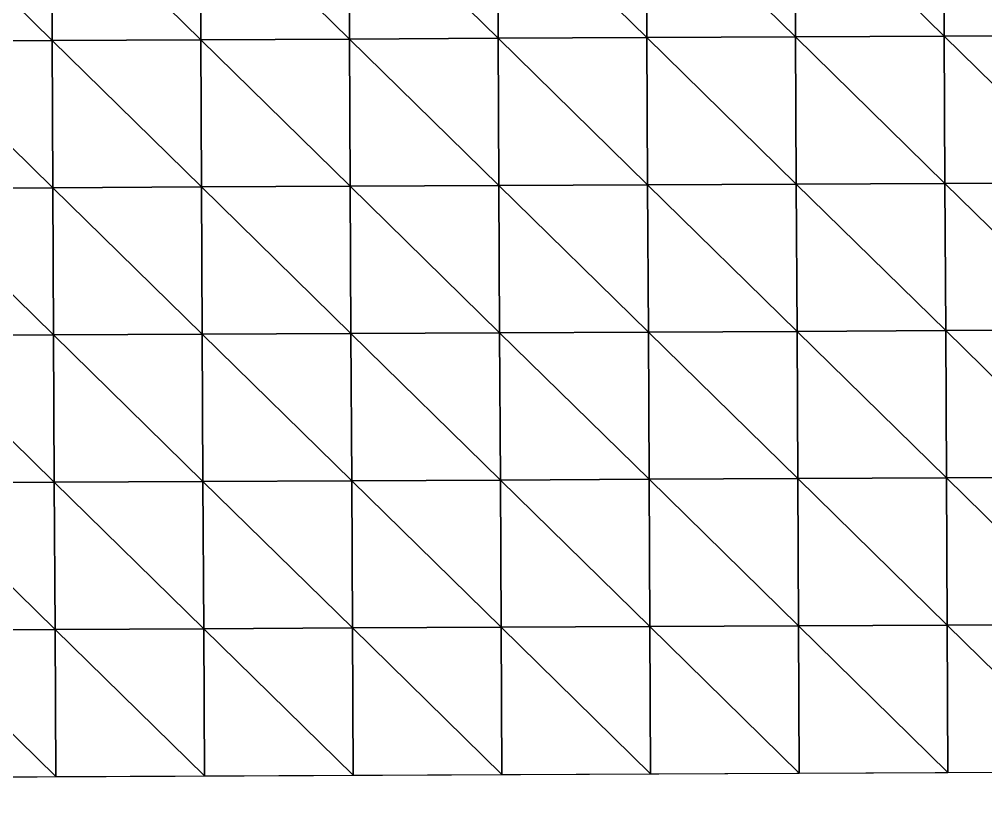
# Model space of a CAD drawing. Extents: x -372 to 678, y -263 to 741.
# Drawn here: x -20.7 to 61, y -262.9 to -197.3 of the extents above; entities that cross this region are included whole.
import ezdxf

# ---------------------------------------------------------------- set-up
doc = ezdxf.new("R2010")
doc.units = 0
doc.header["$LTSCALE"] = 0.0254
doc.layers.get('0').update_dxf_attribs({"linetype": 'CONTINUOUS'})
doc.layers.add('LOCATION_SNAPSHOT', color=144, linetype='CONTINUOUS')
doc.layers.add('LOCATION_TERRAIN', color=36, linetype='CONTINUOUS')

# ---------------------------------------------------------------- blocks, each defined once
blk = doc.blocks.new('LOCATION_SNAPSHOT')
at = {"color": 8}
mesh = blk.add_polyface(dxfattribs=at)
corners = [(-369.308, -262.945), (369.306, 262.947), (-371.821, 259.377), (371.824, -259.377)]
mesh.append_faces([[corners[k] for k in face] for face in [(0, 1, 2), (1, 0, 3)]], dxfattribs={"vtx0": -1, "color": 8})
blk = doc.blocks.new('LOCATION_TERRAIN')
at = {"color": 8}
mesh = blk.add_polyface(dxfattribs=at)
corners = [(-17.884, -199.071, 0.48), (-17.944, -186.635, -0.009), (-30.506, -186.696, -0.742)]
mesh.append_faces([[corners[k] for k in face] for face in [(0, 1, 2)]], dxfattribs={"color": 8})
mesh = blk.add_polyface(dxfattribs=at)
corners = [(-17.884, -199.071, 0.48), (-30.506, -186.696, -0.742), (-30.446, -199.132, -0.234)]
mesh.append_faces([[corners[k] for k in face] for face in [(0, 1, 2)]], dxfattribs={"color": 8})
mesh = blk.add_polyface(dxfattribs=at)
corners = [(-5.323, -199.011, 1.379), (-5.383, -186.575, 0.981), (-17.944, -186.635, -0.009)]
mesh.append_faces([[corners[k] for k in face] for face in [(0, 1, 2)]], dxfattribs={"color": 8})
mesh = blk.add_polyface(dxfattribs=at)
corners = [(-5.323, -199.011, 1.379), (-17.944, -186.635, -0.009), (-17.884, -199.071, 0.48)]
mesh.append_faces([[corners[k] for k in face] for face in [(0, 1, 2)]], dxfattribs={"color": 8})
mesh = blk.add_polyface(dxfattribs=at)
corners = [(7.239, -198.95, 2.278), (7.179, -186.514, 1.971), (-5.383, -186.575, 0.981)]
mesh.append_faces([[corners[k] for k in face] for face in [(0, 1, 2)]], dxfattribs={"color": 8})
mesh = blk.add_polyface(dxfattribs=at)
corners = [(7.239, -198.95, 2.278), (-5.383, -186.575, 0.981), (-5.323, -199.011, 1.379)]
mesh.append_faces([[corners[k] for k in face] for face in [(0, 1, 2)]], dxfattribs={"color": 8})
mesh = blk.add_polyface(dxfattribs=at)
corners = [(19.8, -198.89, 3.101), (19.741, -186.454, 2.856), (7.179, -186.514, 1.971)]
mesh.append_faces([[corners[k] for k in face] for face in [(0, 1, 2)]], dxfattribs={"color": 8})
mesh = blk.add_polyface(dxfattribs=at)
corners = [(19.8, -198.89, 3.101), (7.179, -186.514, 1.971), (7.239, -198.95, 2.278)]
mesh.append_faces([[corners[k] for k in face] for face in [(0, 1, 2)]], dxfattribs={"color": 8})
mesh = blk.add_polyface(dxfattribs=at)
corners = [(32.362, -198.829, 3.761), (32.302, -186.393, 3.516), (19.741, -186.454, 2.856)]
mesh.append_faces([[corners[k] for k in face] for face in [(0, 1, 2)]], dxfattribs={"color": 8})
mesh = blk.add_polyface(dxfattribs=at)
corners = [(32.362, -198.829, 3.761), (19.741, -186.454, 2.856), (19.8, -198.89, 3.101)]
mesh.append_faces([[corners[k] for k in face] for face in [(0, 1, 2)]], dxfattribs={"color": 8})
mesh = blk.add_polyface(dxfattribs=at)
corners = [(44.924, -198.769, 4.421), (44.864, -186.333, 4.176), (32.302, -186.393, 3.516)]
mesh.append_faces([[corners[k] for k in face] for face in [(0, 1, 2)]], dxfattribs={"color": 8})
mesh = blk.add_polyface(dxfattribs=at)
corners = [(44.924, -198.769, 4.421), (32.302, -186.393, 3.516), (32.362, -198.829, 3.761)]
mesh.append_faces([[corners[k] for k in face] for face in [(0, 1, 2)]], dxfattribs={"color": 8})
mesh = blk.add_polyface(dxfattribs=at)
corners = [(57.485, -198.708, 5), (57.425, -186.272, 4.742), (44.864, -186.333, 4.176)]
mesh.append_faces([[corners[k] for k in face] for face in [(0, 1, 2)]], dxfattribs={"color": 8})
mesh = blk.add_polyface(dxfattribs=at)
corners = [(57.485, -198.708, 5), (44.864, -186.333, 4.176), (44.924, -198.769, 4.421)]
mesh.append_faces([[corners[k] for k in face] for face in [(0, 1, 2)]], dxfattribs={"color": 8})
mesh = blk.add_polyface(dxfattribs=at)
corners = [(70.047, -198.648, 5.375), (69.987, -186.212, 5.072), (57.425, -186.272, 4.742)]
mesh.append_faces([[corners[k] for k in face] for face in [(0, 1, 2)]], dxfattribs={"color": 8})
mesh = blk.add_polyface(dxfattribs=at)
corners = [(70.047, -198.648, 5.375), (57.425, -186.272, 4.742), (57.485, -198.708, 5)]
mesh.append_faces([[corners[k] for k in face] for face in [(0, 1, 2)]], dxfattribs={"color": 8})
mesh = blk.add_polyface(dxfattribs=at)
corners = [(-17.824, -211.508, 0.733), (-17.884, -199.071, 0.48), (-30.446, -199.132, -0.234)]
mesh.append_faces([[corners[k] for k in face] for face in [(0, 1, 2)]], dxfattribs={"color": 8})
mesh = blk.add_polyface(dxfattribs=at)
corners = [(-17.824, -211.508, 0.733), (-30.446, -199.132, -0.234), (-30.386, -211.568, 0.166)]
mesh.append_faces([[corners[k] for k in face] for face in [(0, 1, 2)]], dxfattribs={"color": 8})
mesh = blk.add_polyface(dxfattribs=at)
corners = [(-5.263, -211.447, 1.415), (-5.323, -199.011, 1.379), (-17.884, -199.071, 0.48)]
mesh.append_faces([[corners[k] for k in face] for face in [(0, 1, 2)]], dxfattribs={"color": 8})
mesh = blk.add_polyface(dxfattribs=at)
corners = [(-5.263, -211.447, 1.415), (-17.884, -199.071, 0.48), (-17.824, -211.508, 0.733)]
mesh.append_faces([[corners[k] for k in face] for face in [(0, 1, 2)]], dxfattribs={"color": 8})
mesh = blk.add_polyface(dxfattribs=at)
corners = [(7.299, -211.387, 2.097), (7.239, -198.95, 2.278), (-5.323, -199.011, 1.379)]
mesh.append_faces([[corners[k] for k in face] for face in [(0, 1, 2)]], dxfattribs={"color": 8})
mesh = blk.add_polyface(dxfattribs=at)
corners = [(7.299, -211.387, 2.097), (-5.323, -199.011, 1.379), (-5.263, -211.447, 1.415)]
mesh.append_faces([[corners[k] for k in face] for face in [(0, 1, 2)]], dxfattribs={"color": 8})
mesh = blk.add_polyface(dxfattribs=at)
corners = [(19.86, -211.326, 2.773), (19.8, -198.89, 3.101), (7.239, -198.95, 2.278)]
mesh.append_faces([[corners[k] for k in face] for face in [(0, 1, 2)]], dxfattribs={"color": 8})
mesh = blk.add_polyface(dxfattribs=at)
corners = [(19.86, -211.326, 2.773), (7.239, -198.95, 2.278), (7.299, -211.387, 2.097)]
mesh.append_faces([[corners[k] for k in face] for face in [(0, 1, 2)]], dxfattribs={"color": 8})
mesh = blk.add_polyface(dxfattribs=at)
corners = [(32.422, -211.266, 3.433), (32.362, -198.829, 3.761), (19.8, -198.89, 3.101)]
mesh.append_faces([[corners[k] for k in face] for face in [(0, 1, 2)]], dxfattribs={"color": 8})
mesh = blk.add_polyface(dxfattribs=at)
corners = [(32.422, -211.266, 3.433), (19.8, -198.89, 3.101), (19.86, -211.326, 2.773)]
mesh.append_faces([[corners[k] for k in face] for face in [(0, 1, 2)]], dxfattribs={"color": 8})
mesh = blk.add_polyface(dxfattribs=at)
corners = [(44.983, -211.205, 4.092), (44.924, -198.769, 4.421), (32.362, -198.829, 3.761)]
mesh.append_faces([[corners[k] for k in face] for face in [(0, 1, 2)]], dxfattribs={"color": 8})
mesh = blk.add_polyface(dxfattribs=at)
corners = [(44.983, -211.205, 4.092), (32.362, -198.829, 3.761), (32.422, -211.266, 3.433)]
mesh.append_faces([[corners[k] for k in face] for face in [(0, 1, 2)]], dxfattribs={"color": 8})
mesh = blk.add_polyface(dxfattribs=at)
corners = [(57.545, -211.145, 4.702), (57.485, -198.708, 5), (44.924, -198.769, 4.421)]
mesh.append_faces([[corners[k] for k in face] for face in [(0, 1, 2)]], dxfattribs={"color": 8})
mesh = blk.add_polyface(dxfattribs=at)
corners = [(57.545, -211.145, 4.702), (44.924, -198.769, 4.421), (44.983, -211.205, 4.092)]
mesh.append_faces([[corners[k] for k in face] for face in [(0, 1, 2)]], dxfattribs={"color": 8})
mesh = blk.add_polyface(dxfattribs=at)
corners = [(70.107, -211.084, 5.186), (70.047, -198.648, 5.375), (57.485, -198.708, 5)]
mesh.append_faces([[corners[k] for k in face] for face in [(0, 1, 2)]], dxfattribs={"color": 8})
mesh = blk.add_polyface(dxfattribs=at)
corners = [(70.107, -211.084, 5.186), (57.485, -198.708, 5), (57.545, -211.145, 4.702)]
mesh.append_faces([[corners[k] for k in face] for face in [(0, 1, 2)]], dxfattribs={"color": 8})
mesh = blk.add_polyface(dxfattribs=at)
corners = [(-5.203, -223.883, 1.452), (-5.263, -211.447, 1.415), (-17.824, -211.508, 0.733)]
mesh.append_faces([[corners[k] for k in face] for face in [(0, 1, 2)]], dxfattribs={"color": 8})
mesh = blk.add_polyface(dxfattribs=at)
corners = [(7.359, -223.823, 1.917), (7.299, -211.387, 2.097), (-5.263, -211.447, 1.415)]
mesh.append_faces([[corners[k] for k in face] for face in [(0, 1, 2)]], dxfattribs={"color": 8})
mesh = blk.add_polyface(dxfattribs=at)
corners = [(7.359, -223.823, 1.917), (-5.263, -211.447, 1.415), (-5.203, -223.883, 1.452)]
mesh.append_faces([[corners[k] for k in face] for face in [(0, 1, 2)]], dxfattribs={"color": 8})
mesh = blk.add_polyface(dxfattribs=at)
corners = [(19.92, -223.762, 2.444), (19.86, -211.326, 2.773), (7.299, -211.387, 2.097)]
mesh.append_faces([[corners[k] for k in face] for face in [(0, 1, 2)]], dxfattribs={"color": 8})
mesh = blk.add_polyface(dxfattribs=at)
corners = [(19.92, -223.762, 2.444), (7.299, -211.387, 2.097), (7.359, -223.823, 1.917)]
mesh.append_faces([[corners[k] for k in face] for face in [(0, 1, 2)]], dxfattribs={"color": 8})
mesh = blk.add_polyface(dxfattribs=at)
corners = [(32.482, -223.702, 3.104), (32.422, -211.266, 3.433), (19.86, -211.326, 2.773)]
mesh.append_faces([[corners[k] for k in face] for face in [(0, 1, 2)]], dxfattribs={"color": 8})
mesh = blk.add_polyface(dxfattribs=at)
corners = [(32.482, -223.702, 3.104), (19.86, -211.326, 2.773), (19.92, -223.762, 2.444)]
mesh.append_faces([[corners[k] for k in face] for face in [(0, 1, 2)]], dxfattribs={"color": 8})
mesh = blk.add_polyface(dxfattribs=at)
corners = [(45.043, -223.641, 3.764), (44.983, -211.205, 4.092), (32.422, -211.266, 3.433)]
mesh.append_faces([[corners[k] for k in face] for face in [(0, 1, 2)]], dxfattribs={"color": 8})
mesh = blk.add_polyface(dxfattribs=at)
corners = [(45.043, -223.641, 3.764), (32.422, -211.266, 3.433), (32.482, -223.702, 3.104)]
mesh.append_faces([[corners[k] for k in face] for face in [(0, 1, 2)]], dxfattribs={"color": 8})
mesh = blk.add_polyface(dxfattribs=at)
corners = [(57.605, -223.581, 4.404), (57.545, -211.145, 4.702), (44.983, -211.205, 4.092)]
mesh.append_faces([[corners[k] for k in face] for face in [(0, 1, 2)]], dxfattribs={"color": 8})
mesh = blk.add_polyface(dxfattribs=at)
corners = [(57.605, -223.581, 4.404), (44.983, -211.205, 4.092), (45.043, -223.641, 3.764)]
mesh.append_faces([[corners[k] for k in face] for face in [(0, 1, 2)]], dxfattribs={"color": 8})
mesh = blk.add_polyface(dxfattribs=at)
corners = [(70.166, -223.521, 4.997), (70.107, -211.084, 5.186), (57.545, -211.145, 4.702)]
mesh.append_faces([[corners[k] for k in face] for face in [(0, 1, 2)]], dxfattribs={"color": 8})
mesh = blk.add_polyface(dxfattribs=at)
corners = [(70.166, -223.521, 4.997), (57.545, -211.145, 4.702), (57.605, -223.581, 4.404)]
mesh.append_faces([[corners[k] for k in face] for face in [(0, 1, 2)]], dxfattribs={"color": 8})
mesh = blk.add_polyface(dxfattribs=at)
corners = [(-17.765, -223.944, 0.987), (-17.824, -211.508, 0.733), (-30.386, -211.568, 0.166)]
mesh.append_faces([[corners[k] for k in face] for face in [(0, 1, 2)]], dxfattribs={"color": 8})
mesh = blk.add_polyface(dxfattribs=at)
corners = [(-17.765, -223.944, 0.987), (-30.386, -211.568, 0.166), (-30.326, -224.004, 0.566)]
mesh.append_faces([[corners[k] for k in face] for face in [(0, 1, 2)]], dxfattribs={"color": 8})
mesh = blk.add_polyface(dxfattribs=at)
corners = [(-5.203, -223.883, 1.452), (-17.824, -211.508, 0.733), (-17.765, -223.944, 0.987)]
mesh.append_faces([[corners[k] for k in face] for face in [(0, 1, 2)]], dxfattribs={"color": 8})
mesh = blk.add_polyface(dxfattribs=at)
corners = [(45.103, -236.078, 3.559), (45.043, -223.641, 3.764), (32.482, -223.702, 3.104)]
mesh.append_faces([[corners[k] for k in face] for face in [(0, 1, 2)]], dxfattribs={"color": 8})
mesh = blk.add_polyface(dxfattribs=at)
corners = [(57.665, -236.017, 4.219), (57.605, -223.581, 4.404), (45.043, -223.641, 3.764)]
mesh.append_faces([[corners[k] for k in face] for face in [(0, 1, 2)]], dxfattribs={"color": 8})
mesh = blk.add_polyface(dxfattribs=at)
corners = [(57.665, -236.017, 4.219), (45.043, -223.641, 3.764), (45.103, -236.078, 3.559)]
mesh.append_faces([[corners[k] for k in face] for face in [(0, 1, 2)]], dxfattribs={"color": 8})
mesh = blk.add_polyface(dxfattribs=at)
corners = [(70.226, -235.957, 4.879), (70.166, -223.521, 4.997), (57.605, -223.581, 4.404)]
mesh.append_faces([[corners[k] for k in face] for face in [(0, 1, 2)]], dxfattribs={"color": 8})
mesh = blk.add_polyface(dxfattribs=at)
corners = [(70.226, -235.957, 4.879), (57.605, -223.581, 4.404), (57.665, -236.017, 4.219)]
mesh.append_faces([[corners[k] for k in face] for face in [(0, 1, 2)]], dxfattribs={"color": 8})
mesh = blk.add_polyface(dxfattribs=at)
corners = [(-17.705, -236.38, 1.255), (-17.765, -223.944, 0.987), (-30.326, -224.004, 0.566)]
mesh.append_faces([[corners[k] for k in face] for face in [(0, 1, 2)]], dxfattribs={"color": 8})
mesh = blk.add_polyface(dxfattribs=at)
corners = [(-17.705, -236.38, 1.255), (-30.326, -224.004, 0.566), (-30.266, -236.441, 0.966)]
mesh.append_faces([[corners[k] for k in face] for face in [(0, 1, 2)]], dxfattribs={"color": 8})
mesh = blk.add_polyface(dxfattribs=at)
corners = [(-5.143, -236.32, 1.544), (-5.203, -223.883, 1.452), (-17.765, -223.944, 0.987)]
mesh.append_faces([[corners[k] for k in face] for face in [(0, 1, 2)]], dxfattribs={"color": 8})
mesh = blk.add_polyface(dxfattribs=at)
corners = [(-5.143, -236.32, 1.544), (-17.765, -223.944, 0.987), (-17.705, -236.38, 1.255)]
mesh.append_faces([[corners[k] for k in face] for face in [(0, 1, 2)]], dxfattribs={"color": 8})
mesh = blk.add_polyface(dxfattribs=at)
corners = [(7.418, -236.259, 1.833), (7.359, -223.823, 1.917), (-5.203, -223.883, 1.452)]
mesh.append_faces([[corners[k] for k in face] for face in [(0, 1, 2)]], dxfattribs={"color": 8})
mesh = blk.add_polyface(dxfattribs=at)
corners = [(7.418, -236.259, 1.833), (-5.203, -223.883, 1.452), (-5.143, -236.32, 1.544)]
mesh.append_faces([[corners[k] for k in face] for face in [(0, 1, 2)]], dxfattribs={"color": 8})
mesh = blk.add_polyface(dxfattribs=at)
corners = [(19.98, -236.199, 2.239), (19.92, -223.762, 2.444), (7.359, -223.823, 1.917)]
mesh.append_faces([[corners[k] for k in face] for face in [(0, 1, 2)]], dxfattribs={"color": 8})
mesh = blk.add_polyface(dxfattribs=at)
corners = [(19.98, -236.199, 2.239), (7.359, -223.823, 1.917), (7.418, -236.259, 1.833)]
mesh.append_faces([[corners[k] for k in face] for face in [(0, 1, 2)]], dxfattribs={"color": 8})
mesh = blk.add_polyface(dxfattribs=at)
corners = [(32.542, -236.138, 2.899), (32.482, -223.702, 3.104), (19.92, -223.762, 2.444)]
mesh.append_faces([[corners[k] for k in face] for face in [(0, 1, 2)]], dxfattribs={"color": 8})
mesh = blk.add_polyface(dxfattribs=at)
corners = [(32.542, -236.138, 2.899), (19.92, -223.762, 2.444), (19.98, -236.199, 2.239)]
mesh.append_faces([[corners[k] for k in face] for face in [(0, 1, 2)]], dxfattribs={"color": 8})
mesh = blk.add_polyface(dxfattribs=at)
corners = [(45.103, -236.078, 3.559), (32.482, -223.702, 3.104), (32.542, -236.138, 2.899)]
mesh.append_faces([[corners[k] for k in face] for face in [(0, 1, 2)]], dxfattribs={"color": 8})
mesh = blk.add_polyface(dxfattribs=at)
corners = [(-17.645, -248.816, 1.546), (-17.705, -236.38, 1.255), (-30.266, -236.441, 0.966)]
mesh.append_faces([[corners[k] for k in face] for face in [(0, 1, 2)]], dxfattribs={"color": 8})
mesh = blk.add_polyface(dxfattribs=at)
corners = [(-17.645, -248.816, 1.546), (-30.266, -236.441, 0.966), (-30.206, -248.877, 1.365)]
mesh.append_faces([[corners[k] for k in face] for face in [(0, 1, 2)]], dxfattribs={"color": 8})
mesh = blk.add_polyface(dxfattribs=at)
corners = [(-5.083, -248.756, 1.726), (-5.143, -236.32, 1.544), (-17.705, -236.38, 1.255)]
mesh.append_faces([[corners[k] for k in face] for face in [(0, 1, 2)]], dxfattribs={"color": 8})
mesh = blk.add_polyface(dxfattribs=at)
corners = [(-5.083, -248.756, 1.726), (-17.705, -236.38, 1.255), (-17.645, -248.816, 1.546)]
mesh.append_faces([[corners[k] for k in face] for face in [(0, 1, 2)]], dxfattribs={"color": 8})
mesh = blk.add_polyface(dxfattribs=at)
corners = [(7.478, -248.695, 1.907), (7.418, -236.259, 1.833), (-5.143, -236.32, 1.544)]
mesh.append_faces([[corners[k] for k in face] for face in [(0, 1, 2)]], dxfattribs={"color": 8})
mesh = blk.add_polyface(dxfattribs=at)
corners = [(7.478, -248.695, 1.907), (-5.143, -236.32, 1.544), (-5.083, -248.756, 1.726)]
mesh.append_faces([[corners[k] for k in face] for face in [(0, 1, 2)]], dxfattribs={"color": 8})
mesh = blk.add_polyface(dxfattribs=at)
corners = [(20.04, -248.635, 2.239), (19.98, -236.199, 2.239), (7.418, -236.259, 1.833)]
mesh.append_faces([[corners[k] for k in face] for face in [(0, 1, 2)]], dxfattribs={"color": 8})
mesh = blk.add_polyface(dxfattribs=at)
corners = [(20.04, -248.635, 2.239), (7.418, -236.259, 1.833), (7.478, -248.695, 1.907)]
mesh.append_faces([[corners[k] for k in face] for face in [(0, 1, 2)]], dxfattribs={"color": 8})
mesh = blk.add_polyface(dxfattribs=at)
corners = [(32.601, -248.574, 2.899), (32.542, -236.138, 2.899), (19.98, -236.199, 2.239)]
mesh.append_faces([[corners[k] for k in face] for face in [(0, 1, 2)]], dxfattribs={"color": 8})
mesh = blk.add_polyface(dxfattribs=at)
corners = [(32.601, -248.574, 2.899), (19.98, -236.199, 2.239), (20.04, -248.635, 2.239)]
mesh.append_faces([[corners[k] for k in face] for face in [(0, 1, 2)]], dxfattribs={"color": 8})
mesh = blk.add_polyface(dxfattribs=at)
corners = [(45.163, -248.514, 3.559), (45.103, -236.078, 3.559), (32.542, -236.138, 2.899)]
mesh.append_faces([[corners[k] for k in face] for face in [(0, 1, 2)]], dxfattribs={"color": 8})
mesh = blk.add_polyface(dxfattribs=at)
corners = [(45.163, -248.514, 3.559), (32.542, -236.138, 2.899), (32.601, -248.574, 2.899)]
mesh.append_faces([[corners[k] for k in face] for face in [(0, 1, 2)]], dxfattribs={"color": 8})
mesh = blk.add_polyface(dxfattribs=at)
corners = [(57.725, -248.454, 4.219), (57.665, -236.017, 4.219), (45.103, -236.078, 3.559)]
mesh.append_faces([[corners[k] for k in face] for face in [(0, 1, 2)]], dxfattribs={"color": 8})
mesh = blk.add_polyface(dxfattribs=at)
corners = [(57.725, -248.454, 4.219), (45.103, -236.078, 3.559), (45.163, -248.514, 3.559)]
mesh.append_faces([[corners[k] for k in face] for face in [(0, 1, 2)]], dxfattribs={"color": 8})
mesh = blk.add_polyface(dxfattribs=at)
corners = [(70.286, -248.393, 4.879), (70.226, -235.957, 4.879), (57.665, -236.017, 4.219)]
mesh.append_faces([[corners[k] for k in face] for face in [(0, 1, 2)]], dxfattribs={"color": 8})
mesh = blk.add_polyface(dxfattribs=at)
corners = [(70.286, -248.393, 4.879), (57.665, -236.017, 4.219), (57.725, -248.454, 4.219)]
mesh.append_faces([[corners[k] for k in face] for face in [(0, 1, 2)]], dxfattribs={"color": 8})
mesh = blk.add_polyface(dxfattribs=at)
corners = [(-17.585, -261.253, 1.837), (-17.645, -248.816, 1.546), (-30.206, -248.877, 1.365)]
mesh.append_faces([[corners[k] for k in face] for face in [(0, 1, 2)]], dxfattribs={"color": 8})
mesh = blk.add_polyface(dxfattribs=at)
corners = [(-17.585, -261.253, 1.837), (-30.206, -248.877, 1.365), (-30.147, -261.313, 1.765)]
mesh.append_faces([[corners[k] for k in face] for face in [(0, 1, 2)]], dxfattribs={"color": 8})
mesh = blk.add_polyface(dxfattribs=at)
corners = [(-5.023, -261.192, 1.909), (-5.083, -248.756, 1.726), (-17.645, -248.816, 1.546)]
mesh.append_faces([[corners[k] for k in face] for face in [(0, 1, 2)]], dxfattribs={"color": 8})
mesh = blk.add_polyface(dxfattribs=at)
corners = [(-5.023, -261.192, 1.909), (-17.645, -248.816, 1.546), (-17.585, -261.253, 1.837)]
mesh.append_faces([[corners[k] for k in face] for face in [(0, 1, 2)]], dxfattribs={"color": 8})
mesh = blk.add_polyface(dxfattribs=at)
corners = [(7.538, -261.132, 1.981), (7.478, -248.695, 1.907), (-5.083, -248.756, 1.726)]
mesh.append_faces([[corners[k] for k in face] for face in [(0, 1, 2)]], dxfattribs={"color": 8})
mesh = blk.add_polyface(dxfattribs=at)
corners = [(7.538, -261.132, 1.981), (-5.083, -248.756, 1.726), (-5.023, -261.192, 1.909)]
mesh.append_faces([[corners[k] for k in face] for face in [(0, 1, 2)]], dxfattribs={"color": 8})
mesh = blk.add_polyface(dxfattribs=at)
corners = [(20.1, -261.071, 2.239), (20.04, -248.635, 2.239), (7.478, -248.695, 1.907)]
mesh.append_faces([[corners[k] for k in face] for face in [(0, 1, 2)]], dxfattribs={"color": 8})
mesh = blk.add_polyface(dxfattribs=at)
corners = [(20.1, -261.071, 2.239), (7.478, -248.695, 1.907), (7.538, -261.132, 1.981)]
mesh.append_faces([[corners[k] for k in face] for face in [(0, 1, 2)]], dxfattribs={"color": 8})
mesh = blk.add_polyface(dxfattribs=at)
corners = [(32.661, -261.011, 2.899), (32.601, -248.574, 2.899), (20.04, -248.635, 2.239)]
mesh.append_faces([[corners[k] for k in face] for face in [(0, 1, 2)]], dxfattribs={"color": 8})
mesh = blk.add_polyface(dxfattribs=at)
corners = [(32.661, -261.011, 2.899), (20.04, -248.635, 2.239), (20.1, -261.071, 2.239)]
mesh.append_faces([[corners[k] for k in face] for face in [(0, 1, 2)]], dxfattribs={"color": 8})
mesh = blk.add_polyface(dxfattribs=at)
corners = [(45.223, -260.95, 3.559), (45.163, -248.514, 3.559), (32.601, -248.574, 2.899)]
mesh.append_faces([[corners[k] for k in face] for face in [(0, 1, 2)]], dxfattribs={"color": 8})
mesh = blk.add_polyface(dxfattribs=at)
corners = [(45.223, -260.95, 3.559), (32.601, -248.574, 2.899), (32.661, -261.011, 2.899)]
mesh.append_faces([[corners[k] for k in face] for face in [(0, 1, 2)]], dxfattribs={"color": 8})
mesh = blk.add_polyface(dxfattribs=at)
corners = [(57.784, -260.89, 4.219), (57.725, -248.454, 4.219), (45.163, -248.514, 3.559)]
mesh.append_faces([[corners[k] for k in face] for face in [(0, 1, 2)]], dxfattribs={"color": 8})
mesh = blk.add_polyface(dxfattribs=at)
corners = [(57.784, -260.89, 4.219), (45.163, -248.514, 3.559), (45.223, -260.95, 3.559)]
mesh.append_faces([[corners[k] for k in face] for face in [(0, 1, 2)]], dxfattribs={"color": 8})
mesh = blk.add_polyface(dxfattribs=at)
corners = [(70.346, -260.829, 4.879), (70.286, -248.393, 4.879), (57.725, -248.454, 4.219)]
mesh.append_faces([[corners[k] for k in face] for face in [(0, 1, 2)]], dxfattribs={"color": 8})
mesh = blk.add_polyface(dxfattribs=at)
corners = [(70.346, -260.829, 4.879), (57.725, -248.454, 4.219), (57.784, -260.89, 4.219)]
mesh.append_faces([[corners[k] for k in face] for face in [(0, 1, 2)]], dxfattribs={"color": 8})

msp = doc.modelspace()

# ---------------------------------------------------------------- block references
at = {"layer": 'LOCATION_SNAPSHOT', "color": 0}
msp.add_blockref('LOCATION_SNAPSHOT', (0, 0), dxfattribs=at)
at = {"layer": 'LOCATION_TERRAIN', "color": 0}
msp.add_blockref('LOCATION_TERRAIN', (0, 0), dxfattribs=at)

doc.saveas('drawing.dxf')
